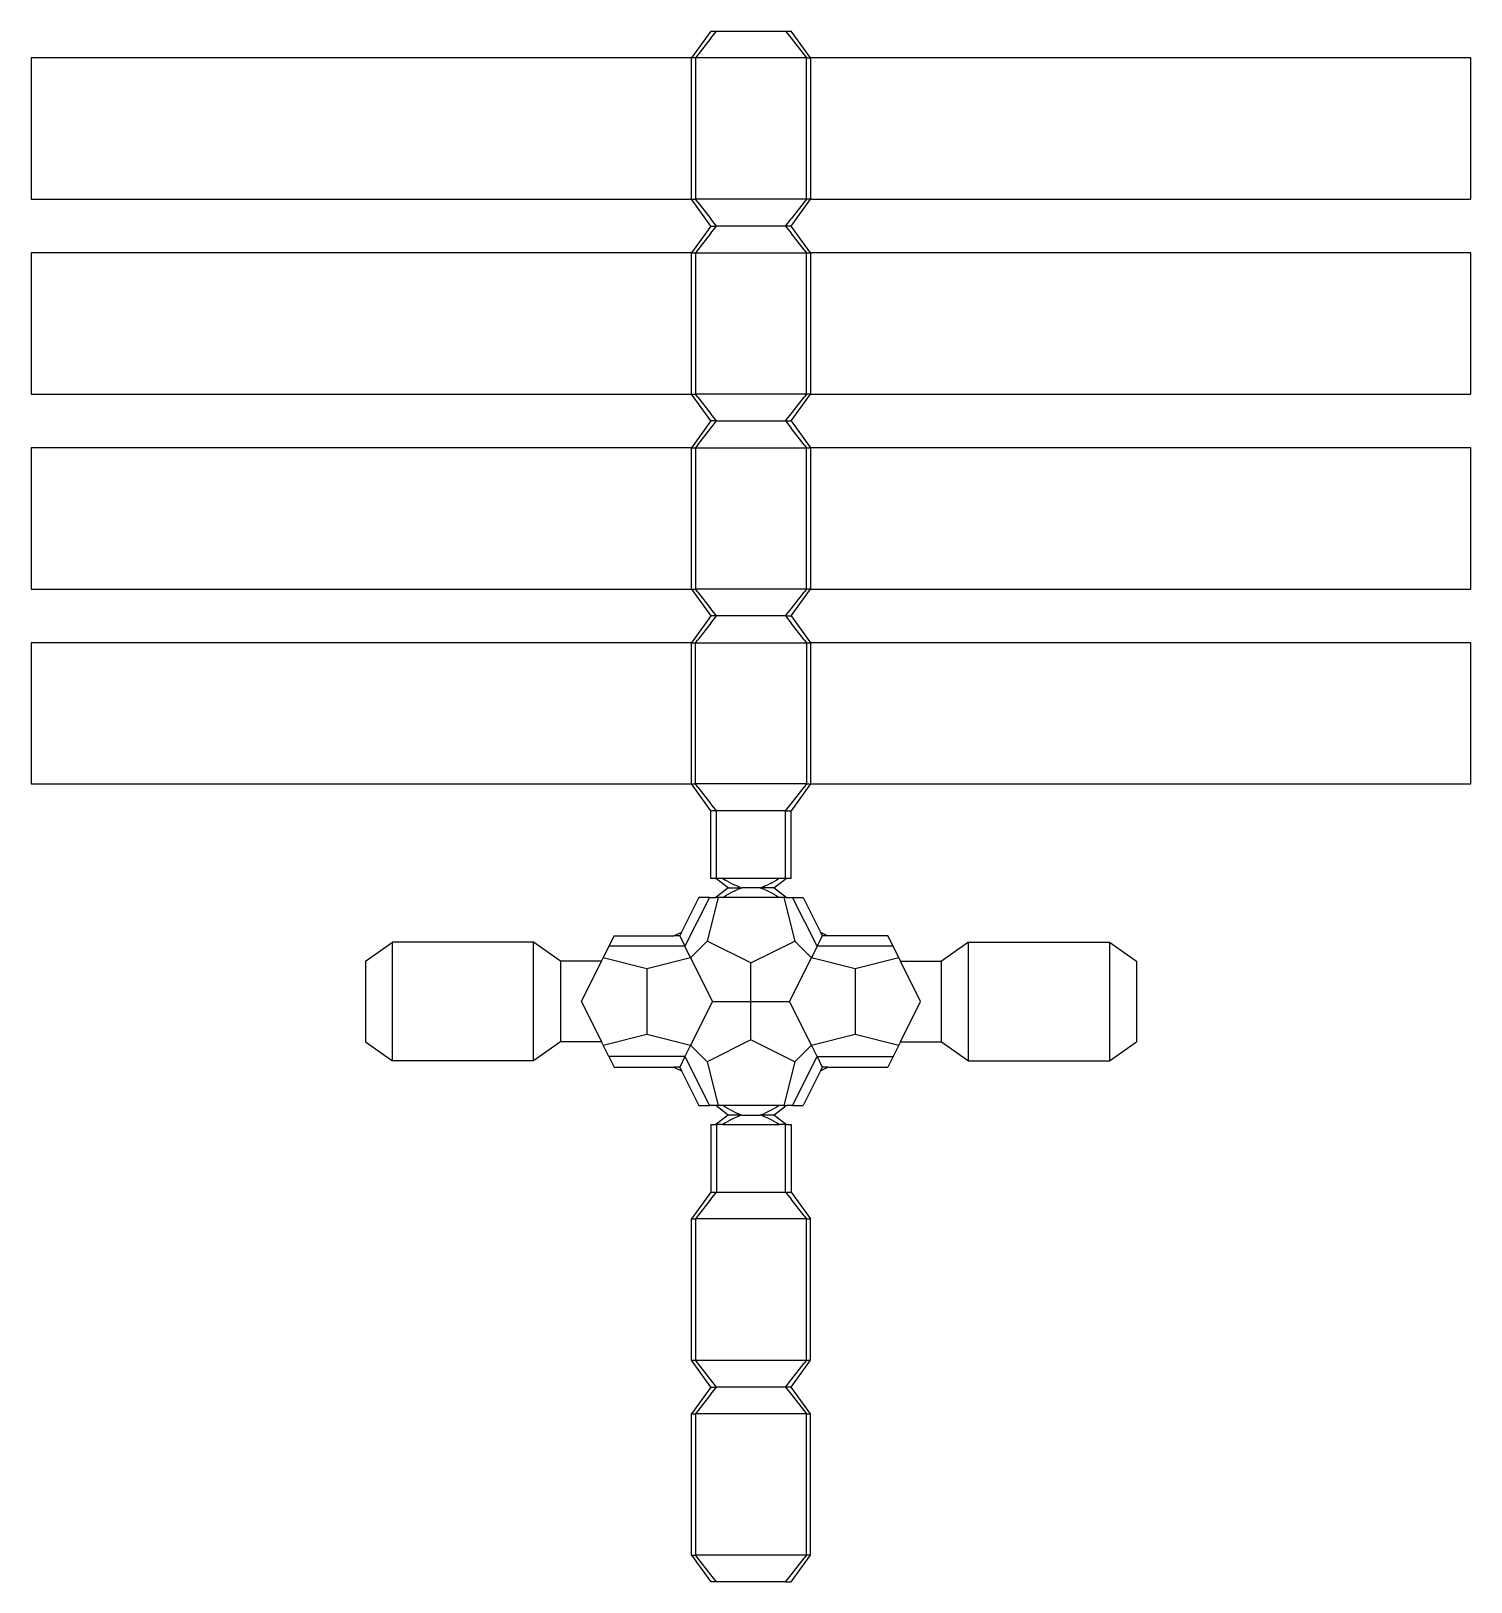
# Model space of a CAD drawing. Extents: x -23159 to 30605, y -29472 to 28412.
import ezdxf

# ---------------------------------------------------------------- set-up
doc = ezdxf.new("R2010")
doc.units = 0
doc.layers.get('0').update_dxf_attribs({"linetype": 'CONTINUOUS'})
doc.layers.add('SECTIONCUTEDGES', color=7, linetype='CONTINUOUS')

msp = doc.modelspace()

# ---------------------------------------------------------------- linework, layer by layer
for p, q in [((2221, 28412), (1506, 27406)), ((2221, 28412), (2439, 28412)), ((5008, 28412), (5225, 28412)), ((5940, 27406), (5225, 28412)), ((1506, 27406), (-23159, 27406)), ((-23159, 27406), (-23159, 22141)), ((1506, 22141), (1506, 27406)), ((1652, 27406), (1506, 27406)), ((5795, 27406), (1652, 27406)), ((5795, 27406), (5940, 27406)), ((5940, 27406), (5940, 22141)), ((30605, 27406), (5940, 27406)), ((30605, 22141), (30605, 27406)), ((-23159, 22141), (1506, 22141)), ((2221, 21135), (1506, 22141)), ((1506, 22141), (1652, 22141)), ((5795, 22141), (1652, 22141)), ((5225, 21135), (5940, 22141)), ((5940, 22141), (5795, 22141)), ((5940, 22141), (30605, 22141)), ((2221, 21135), (1506, 20129)), ((2221, 21135), (2439, 21135)), ((5225, 21135), (5008, 21135)), ((5940, 20129), (5225, 21135)), ((-23159, 20129), (-23159, 14864)), ((1506, 20129), (-23159, 20129)), ((1506, 14864), (1506, 20129)), ((1506, 20129), (1652, 20129)), ((1652, 20129), (5795, 20129)), ((5795, 20129), (5940, 20129)), ((5940, 20129), (5940, 14864)), ((30605, 20129), (5940, 20129)), ((30605, 14864), (30605, 20129)), ((-23159, 14864), (1506, 14864)), ((2221, 13858), (1506, 14864)), ((1506, 14864), (1652, 14864)), ((5795, 14864), (1652, 14864)), ((5225, 13858), (5940, 14864)), ((5940, 14864), (5795, 14864)), ((5940, 14864), (30605, 14864)), ((2221, 13858), (1506, 12852)), ((2439, 13858), (2221, 13858)), ((5008, 13858), (5225, 13858)), ((5225, 13858), (5940, 12852)), ((1506, 12852), (-23159, 12852)), ((-23159, 12852), (-23159, 7587)), ((1506, 7587), (1506, 12852)), ((1506, 12852), (1652, 12852)), ((1652, 12852), (5795, 12852)), ((5795, 12852), (5940, 12852)), ((5940, 12852), (5940, 7587)), ((30605, 12852), (5940, 12852)), ((30605, 7587), (30605, 12852)), ((-23159, 7587), (1506, 7587)), ((1506, 7587), (1652, 7587)), ((1506, 7587), (2221, 6581)), ((5795, 7587), (1652, 7587)), ((5225, 6581), (5940, 7587)), ((5940, 7587), (5795, 7587)), ((5940, 7587), (30605, 7587)), ((2221, 6581), (1506, 5575)), ((2439, 6581), (2221, 6581)), ((5008, 6581), (5225, 6581)), ((5225, 6581), (5940, 5575)), ((-23159, 5575), (-23159, 310)), ((1506, 5575), (-23159, 5575)), ((1506, 310), (1506, 5575)), ((1506, 5575), (1652, 5575)), ((1652, 5575), (5795, 5575)), ((5795, 5575), (5940, 5575)), ((5940, 5575), (5940, 310)), ((30605, 5575), (5940, 5575)), ((30605, 310), (30605, 5575)), ((-23159, 310), (1506, 310)), ((1506, 310), (1652, 310)), ((2221, -696), (1506, 310)), ((5795, 310), (1652, 310)), ((5940, 310), (5225, -696)), ((5795, 310), (5940, 310)), ((5940, 310), (30605, 310)), ((2221, -696), (2223, -696)), ((2223, -3214), (2223, -696)), ((2439, -696), (2223, -696)), ((5009, -696), (5225, -696)), ((5225, -3214), (5225, -696)), ((2414, -3214), (2223, -3214)), ((2875, -3568), (2414, -3214)), ((2414, -3214), (2439, -3214)), ((4571, -3568), (5032, -3214)), ((5009, -3214), (5032, -3214)), ((5225, -3214), (5032, -3214)), ((1781, -3922), (1133, -5217)), ((2169, -3922), (1781, -3922)), ((2500, -3922), (2092, -5553)), ((2875, -3568), (2414, -3922)), ((2875, -3568), (3383, -3568)), ((4064, -3568), (3383, -3568)), ((4571, -3568), (4064, -3568)), ((5032, -3922), (4571, -3568)), ((4947, -3922), (5355, -5553)), ((5278, -3922), (5666, -3922)), ((5666, -3922), (6313, -5217)), ((-10665, -6305), (-9659, -5590)), ((-4393, -5590), (-9659, -5590)), ((-9659, -10024), (-9659, -5590)), ((-3388, -6305), (-4393, -5590)), ((-4393, -10024), (-4393, -5590)), ((-1385, -5360), (-1579, -5747)), ((-1385, -5360), (848, -5360)), ((848, -5360), (1133, -5217)), ((1062, -5360), (848, -5360)), ((1133, -5217), (1062, -5360)), ((1062, -5360), (1256, -5747)), ((1470, -6175), (1256, -5747)), ((2092, -5553), (1470, -6175)), ((3723, -6369), (2092, -5553)), ((3723, -6369), (5355, -5553)), ((5355, -5553), (5976, -6175)), ((6190, -5747), (5976, -6175)), ((6384, -5360), (6190, -5747)), ((6313, -5217), (6598, -5360)), ((6313, -5217), (6384, -5360)), ((6598, -5360), (6384, -5360)), ((8832, -5360), (6598, -5360)), ((9026, -5747), (8832, -5360)), ((11840, -5590), (10834, -6305)), ((11840, -5590), (17105, -5590)), ((11840, -10024), (11840, -5590)), ((17105, -5590), (18111, -6305)), ((17105, -5590), (17105, -10024)), ((-10665, -6305), (-10665, -9309)), ((-1858, -6305), (-3388, -6305)), ((-3388, -6305), (-3388, -9307)), ((-162, -6583), (-1793, -6175)), ((1470, -6175), (-162, -6583)), ((1470, -6175), (2286, -7807)), ((5161, -7807), (5976, -6175)), ((7608, -6583), (5976, -6175)), ((9240, -6175), (7608, -6583)), ((9304, -6305), (10834, -6305)), ((10834, -9307), (10834, -6305)), ((18111, -6305), (18111, -9309)), ((-162, -6583), (-162, -9030)), ((3723, -7807), (3723, -6369)), ((7608, -6583), (7608, -9030)), ((2286, -7807), (1470, -9438)), ((2286, -7807), (3723, -7807)), ((3723, -7807), (5161, -7807)), ((3723, -9244), (3723, -7807)), ((5976, -9438), (5161, -7807)), ((-1793, -9438), (-162, -9030)), ((-162, -9030), (1470, -9438)), ((3723, -9244), (2092, -10060)), ((5355, -10060), (3723, -9244)), ((5976, -9438), (7608, -9030)), ((7608, -9030), (9240, -9438)), ((-10665, -9309), (-9659, -10024)), ((-3388, -9309), (-4393, -10024)), ((-3388, -9309), (-3388, -9307)), ((-1859, -9307), (-3388, -9307)), ((1470, -9438), (1256, -9866)), ((2092, -10060), (1470, -9438)), ((5976, -9438), (5355, -10060)), ((6190, -9866), (5976, -9438)), ((9305, -9307), (10834, -9307)), ((10834, -9307), (10834, -9309)), ((10834, -9309), (11840, -10024)), ((17105, -10024), (18111, -9309)), ((-4393, -10024), (-9659, -10024)), ((-1579, -9866), (-1385, -10254)), ((-1385, -10254), (848, -10254)), ((848, -10254), (1133, -10397)), ((1062, -10254), (848, -10254)), ((1256, -9866), (1062, -10254)), ((1062, -10254), (1133, -10397)), ((1133, -10397), (1781, -11692)), ((2092, -10060), (2500, -11692)), ((5355, -10060), (4947, -11692)), ((6313, -10397), (5666, -11692)), ((6190, -9866), (6384, -10254)), ((6313, -10397), (6598, -10254)), ((6384, -10254), (6313, -10397)), ((6598, -10254), (6384, -10254)), ((6598, -10254), (8832, -10254)), ((9026, -9866), (8832, -10254)), ((11840, -10024), (17105, -10024)), ((1781, -11692), (2169, -11692)), ((2875, -12045), (2414, -11692)), ((2875, -12045), (2414, -12399)), ((3383, -12045), (2875, -12045)), ((3383, -12045), (4064, -12045)), ((4571, -12045), (4064, -12045)), ((4571, -12045), (5032, -11692)), ((5032, -12399), (4571, -12045)), ((5278, -11692), (5666, -11692)), ((2223, -12399), (2223, -14918)), ((2223, -12399), (2414, -12399)), ((2439, -12399), (2414, -12399)), ((5032, -12399), (5009, -12399)), ((5032, -12399), (5225, -12399)), ((5225, -12399), (5225, -14918)), ((2221, -14918), (1506, -15923)), ((2223, -14918), (2221, -14918)), ((2223, -14918), (2439, -14918)), ((5009, -14918), (5225, -14918)), ((5225, -14918), (5940, -15923)), ((1506, -21189), (1506, -15923)), ((1506, -15923), (1652, -15923)), ((5795, -15923), (1652, -15923)), ((5795, -15923), (5940, -15923)), ((5940, -21189), (5940, -15923)), ((2221, -22195), (1506, -21189)), ((1506, -21189), (1652, -21189)), ((1652, -21189), (5795, -21189)), ((5225, -22195), (5940, -21189)), ((5795, -21189), (5940, -21189)), ((2221, -22195), (1506, -23200)), ((2221, -22195), (2439, -22195)), ((5225, -22195), (5008, -22195)), ((5940, -23200), (5225, -22195)), ((1506, -28466), (1506, -23200)), ((1506, -23200), (1652, -23200)), ((5795, -23200), (1652, -23200)), ((5795, -23200), (5940, -23200)), ((5940, -28466), (5940, -23200)), ((1506, -28466), (1652, -28466)), ((1506, -28466), (2221, -29472)), ((5795, -28466), (1652, -28466)), ((5225, -29472), (5940, -28466)), ((5940, -28466), (5795, -28466)), ((2439, -29472), (2221, -29472)), ((5008, -29472), (5225, -29472))]:
    msp.add_line(p, q)
at = {"layer": 'SECTIONCUTEDGES'}
for p, q in [((2218, 28141), (2439, 28412)), ((2439, 28412), (5008, 28412)), ((5008, 28412), (5229, 28141)), ((2218, 28141), (1741, 27525)), ((5229, 28141), (5706, 27525)), ((1741, 27525), (1652, 27406)), ((1652, 27406), (1652, 22141)), ((5706, 27525), (5795, 27406)), ((5795, 22141), (5795, 27406)), ((1741, 22021), (1652, 22141)), ((1741, 22021), (2218, 21406)), ((5706, 22021), (5229, 21406)), ((5795, 22141), (5706, 22021)), ((2218, 20864), (1741, 20248)), ((2439, 21135), (2218, 21406)), ((2218, 20864), (2439, 21135)), ((5008, 21135), (2439, 21135)), ((5008, 21135), (5229, 21406)), ((5008, 21135), (5229, 20864)), ((5706, 20248), (5229, 20864)), ((1741, 20248), (1652, 20129)), ((1652, 20129), (1652, 14864)), ((5706, 20248), (5795, 20129)), ((5795, 14864), (5795, 20129)), ((1741, 14745), (1652, 14864)), ((1741, 14745), (2218, 14129)), ((5229, 14129), (5706, 14745)), ((5795, 14864), (5706, 14745)), ((2439, 13858), (2218, 14129)), ((5008, 13858), (5229, 14129)), ((1741, 12971), (2218, 13587)), ((2218, 13587), (2439, 13858)), ((2439, 13858), (5008, 13858)), ((5008, 13858), (5229, 13587)), ((5706, 12971), (5229, 13587)), ((1741, 12971), (1652, 12852)), ((1652, 12852), (1652, 7587)), ((5706, 12971), (5795, 12852)), ((5795, 7587), (5795, 12852)), ((1741, 7468), (1652, 7587)), ((5795, 7587), (5706, 7468)), ((1741, 7468), (2218, 6852)), ((5229, 6852), (5706, 7468)), ((2439, 6581), (2218, 6852)), ((2218, 6310), (2439, 6581)), ((5008, 6581), (2439, 6581)), ((5008, 6581), (5229, 6852)), ((5008, 6581), (5229, 6310)), ((2218, 6310), (1741, 5694)), ((5706, 5694), (5229, 6310)), ((1652, 5575), (1741, 5694)), ((1652, 310), (1652, 5575)), ((5706, 5694), (5795, 5575)), ((5795, 5575), (5795, 310)), ((1741, 191), (1652, 310)), ((1741, 191), (2218, -425)), ((5229, -425), (5706, 191)), ((5795, 310), (5706, 191)), ((2439, -696), (2218, -425)), ((5008, -696), (5229, -425)), ((2439, -696), (2439, -696)), ((2439, -3214), (2439, -696)), ((5008, -696), (2439, -696)), ((5008, -696), (5009, -696)), ((5009, -3214), (5009, -696)), ((2671, -3214), (2439, -3214)), ((2671, -3214), (2768, -3275)), ((4776, -3214), (2671, -3214)), ((2948, -3377), (2768, -3275)), ((2948, -3377), (3094, -3452)), ((3216, -3508), (3094, -3452)), ((4230, -3508), (4353, -3452)), ((4499, -3377), (4353, -3452)), ((4499, -3377), (4678, -3275)), ((4776, -3214), (4678, -3275)), ((5009, -3214), (4776, -3214)), ((2169, -3922), (1256, -5747)), ((2169, -3922), (2414, -3922)), ((2500, -3922), (2414, -3922)), ((2671, -3922), (2500, -3922)), ((2671, -3922), (2768, -3862)), ((4776, -3922), (2671, -3922)), ((2948, -3759), (2768, -3862)), ((3094, -3684), (2948, -3759)), ((3094, -3684), (3216, -3628)), ((3322, -3549), (3216, -3508)), ((3322, -3587), (3216, -3628)), ((3322, -3549), (3383, -3568)), ((3322, -3587), (3383, -3568)), ((4124, -3549), (4064, -3568)), ((4064, -3568), (4124, -3587)), ((4230, -3508), (4124, -3549)), ((4230, -3628), (4124, -3587)), ((4353, -3684), (4230, -3628)), ((4499, -3759), (4353, -3684)), ((4678, -3862), (4499, -3759)), ((4678, -3862), (4776, -3922)), ((4947, -3922), (4776, -3922)), ((5032, -3922), (4947, -3922)), ((5032, -3922), (5278, -3922)), ((6190, -5747), (5278, -3922)), ((-1579, -5747), (-1793, -6175)), ((1256, -5747), (-1579, -5747)), ((9026, -5747), (6190, -5747)), ((9240, -6175), (9026, -5747)), ((-2609, -7807), (-1858, -6305)), ((-1858, -6305), (-1793, -6175)), ((9240, -6175), (9304, -6305)), ((10055, -7807), (9304, -6305)), ((-2609, -7807), (-1859, -9307)), ((9305, -9307), (10055, -7807)), ((-1793, -9438), (-1859, -9307)), ((-1579, -9866), (-1793, -9438)), ((9240, -9438), (9026, -9866)), ((9305, -9307), (9240, -9438)), ((1256, -9866), (-1579, -9866)), ((1256, -9866), (2169, -11692)), ((5278, -11692), (6190, -9866)), ((6190, -9866), (9026, -9866)), ((2414, -11692), (2169, -11692)), ((2500, -11692), (2414, -11692)), ((2671, -11692), (2500, -11692)), ((2768, -11752), (2671, -11692)), ((4776, -11692), (2671, -11692)), ((2948, -11854), (2768, -11752)), ((3094, -11930), (2948, -11854)), ((3094, -11930), (3216, -11985)), ((3216, -12106), (3094, -12161)), ((3322, -12026), (3216, -11985)), ((3322, -12065), (3216, -12106)), ((3383, -12045), (3322, -12026)), ((3383, -12045), (3322, -12065)), ((4124, -12026), (4064, -12045)), ((4124, -12065), (4064, -12045)), ((4124, -12026), (4230, -11985)), ((4230, -12106), (4124, -12065)), ((4353, -11930), (4230, -11985)), ((4353, -12161), (4230, -12106)), ((4499, -11854), (4353, -11930)), ((4678, -11752), (4499, -11854)), ((4776, -11692), (4678, -11752)), ((4947, -11692), (4776, -11692)), ((4947, -11692), (5032, -11692)), ((5278, -11692), (5032, -11692)), ((2439, -12399), (2439, -14918)), ((2671, -12399), (2439, -12399)), ((2768, -12339), (2671, -12399)), ((2671, -12399), (4776, -12399)), ((2948, -12236), (2768, -12339)), ((3094, -12161), (2948, -12236)), ((4499, -12236), (4353, -12161)), ((4678, -12339), (4499, -12236)), ((4776, -12399), (4678, -12339)), ((5009, -12399), (4776, -12399)), ((5009, -14918), (5009, -12399)), ((2218, -15189), (2439, -14918)), ((2439, -14918), (2439, -14918)), ((2439, -14918), (5008, -14918)), ((5009, -14918), (5008, -14918)), ((5008, -14918), (5229, -15189)), ((2218, -15189), (1741, -15804)), ((5706, -15804), (5229, -15189)), ((1741, -15804), (1652, -15923)), ((1652, -15923), (1652, -21189)), ((5706, -15804), (5795, -15923)), ((5795, -21189), (5795, -15923)), ((1741, -21308), (1652, -21189)), ((2218, -21924), (1741, -21308)), ((5229, -21924), (5706, -21308)), ((5795, -21189), (5706, -21308)), ((2439, -22195), (2218, -21924)), ((5008, -22195), (5229, -21924)), ((2218, -22466), (1741, -23081)), ((2218, -22466), (2439, -22195)), ((5008, -22195), (2439, -22195)), ((5008, -22195), (5229, -22466)), ((5229, -22466), (5706, -23081)), ((1741, -23081), (1652, -23200)), ((5706, -23081), (5795, -23200)), ((1652, -23200), (1652, -28466)), ((5795, -28466), (5795, -23200)), ((1741, -28585), (1652, -28466)), ((2218, -29201), (1741, -28585)), ((5229, -29201), (5706, -28585)), ((5795, -28466), (5706, -28585)), ((2439, -29472), (2218, -29201)), ((5008, -29472), (2439, -29472)), ((5008, -29472), (5229, -29201))]:
    msp.add_line(p, q, dxfattribs=at)

doc.saveas('drawing.dxf')
